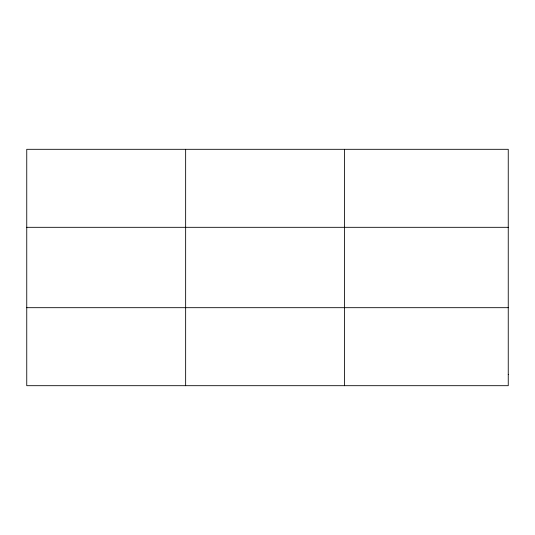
<?xml version="1.0" encoding="UTF-8"?>
<svg xmlns="http://www.w3.org/2000/svg" width="535" height="535" viewBox="0 0 535 535"><rect width="100%" height="100%" fill="white"/><g stroke="black" fill="none" stroke-linecap="round" stroke-linejoin="round"><path stroke-width="0.8" d="M185.645 385.688L185.645 149.312M344.54 385.688L344.54 149.312M26.75 227.315L508.25 227.315M26.75 307.685L508.25 307.685M508.25 374.547L508.25 385.688L26.75 385.688L26.75 149.312L508.25 149.312L508.25 374.547"/></g></svg>
